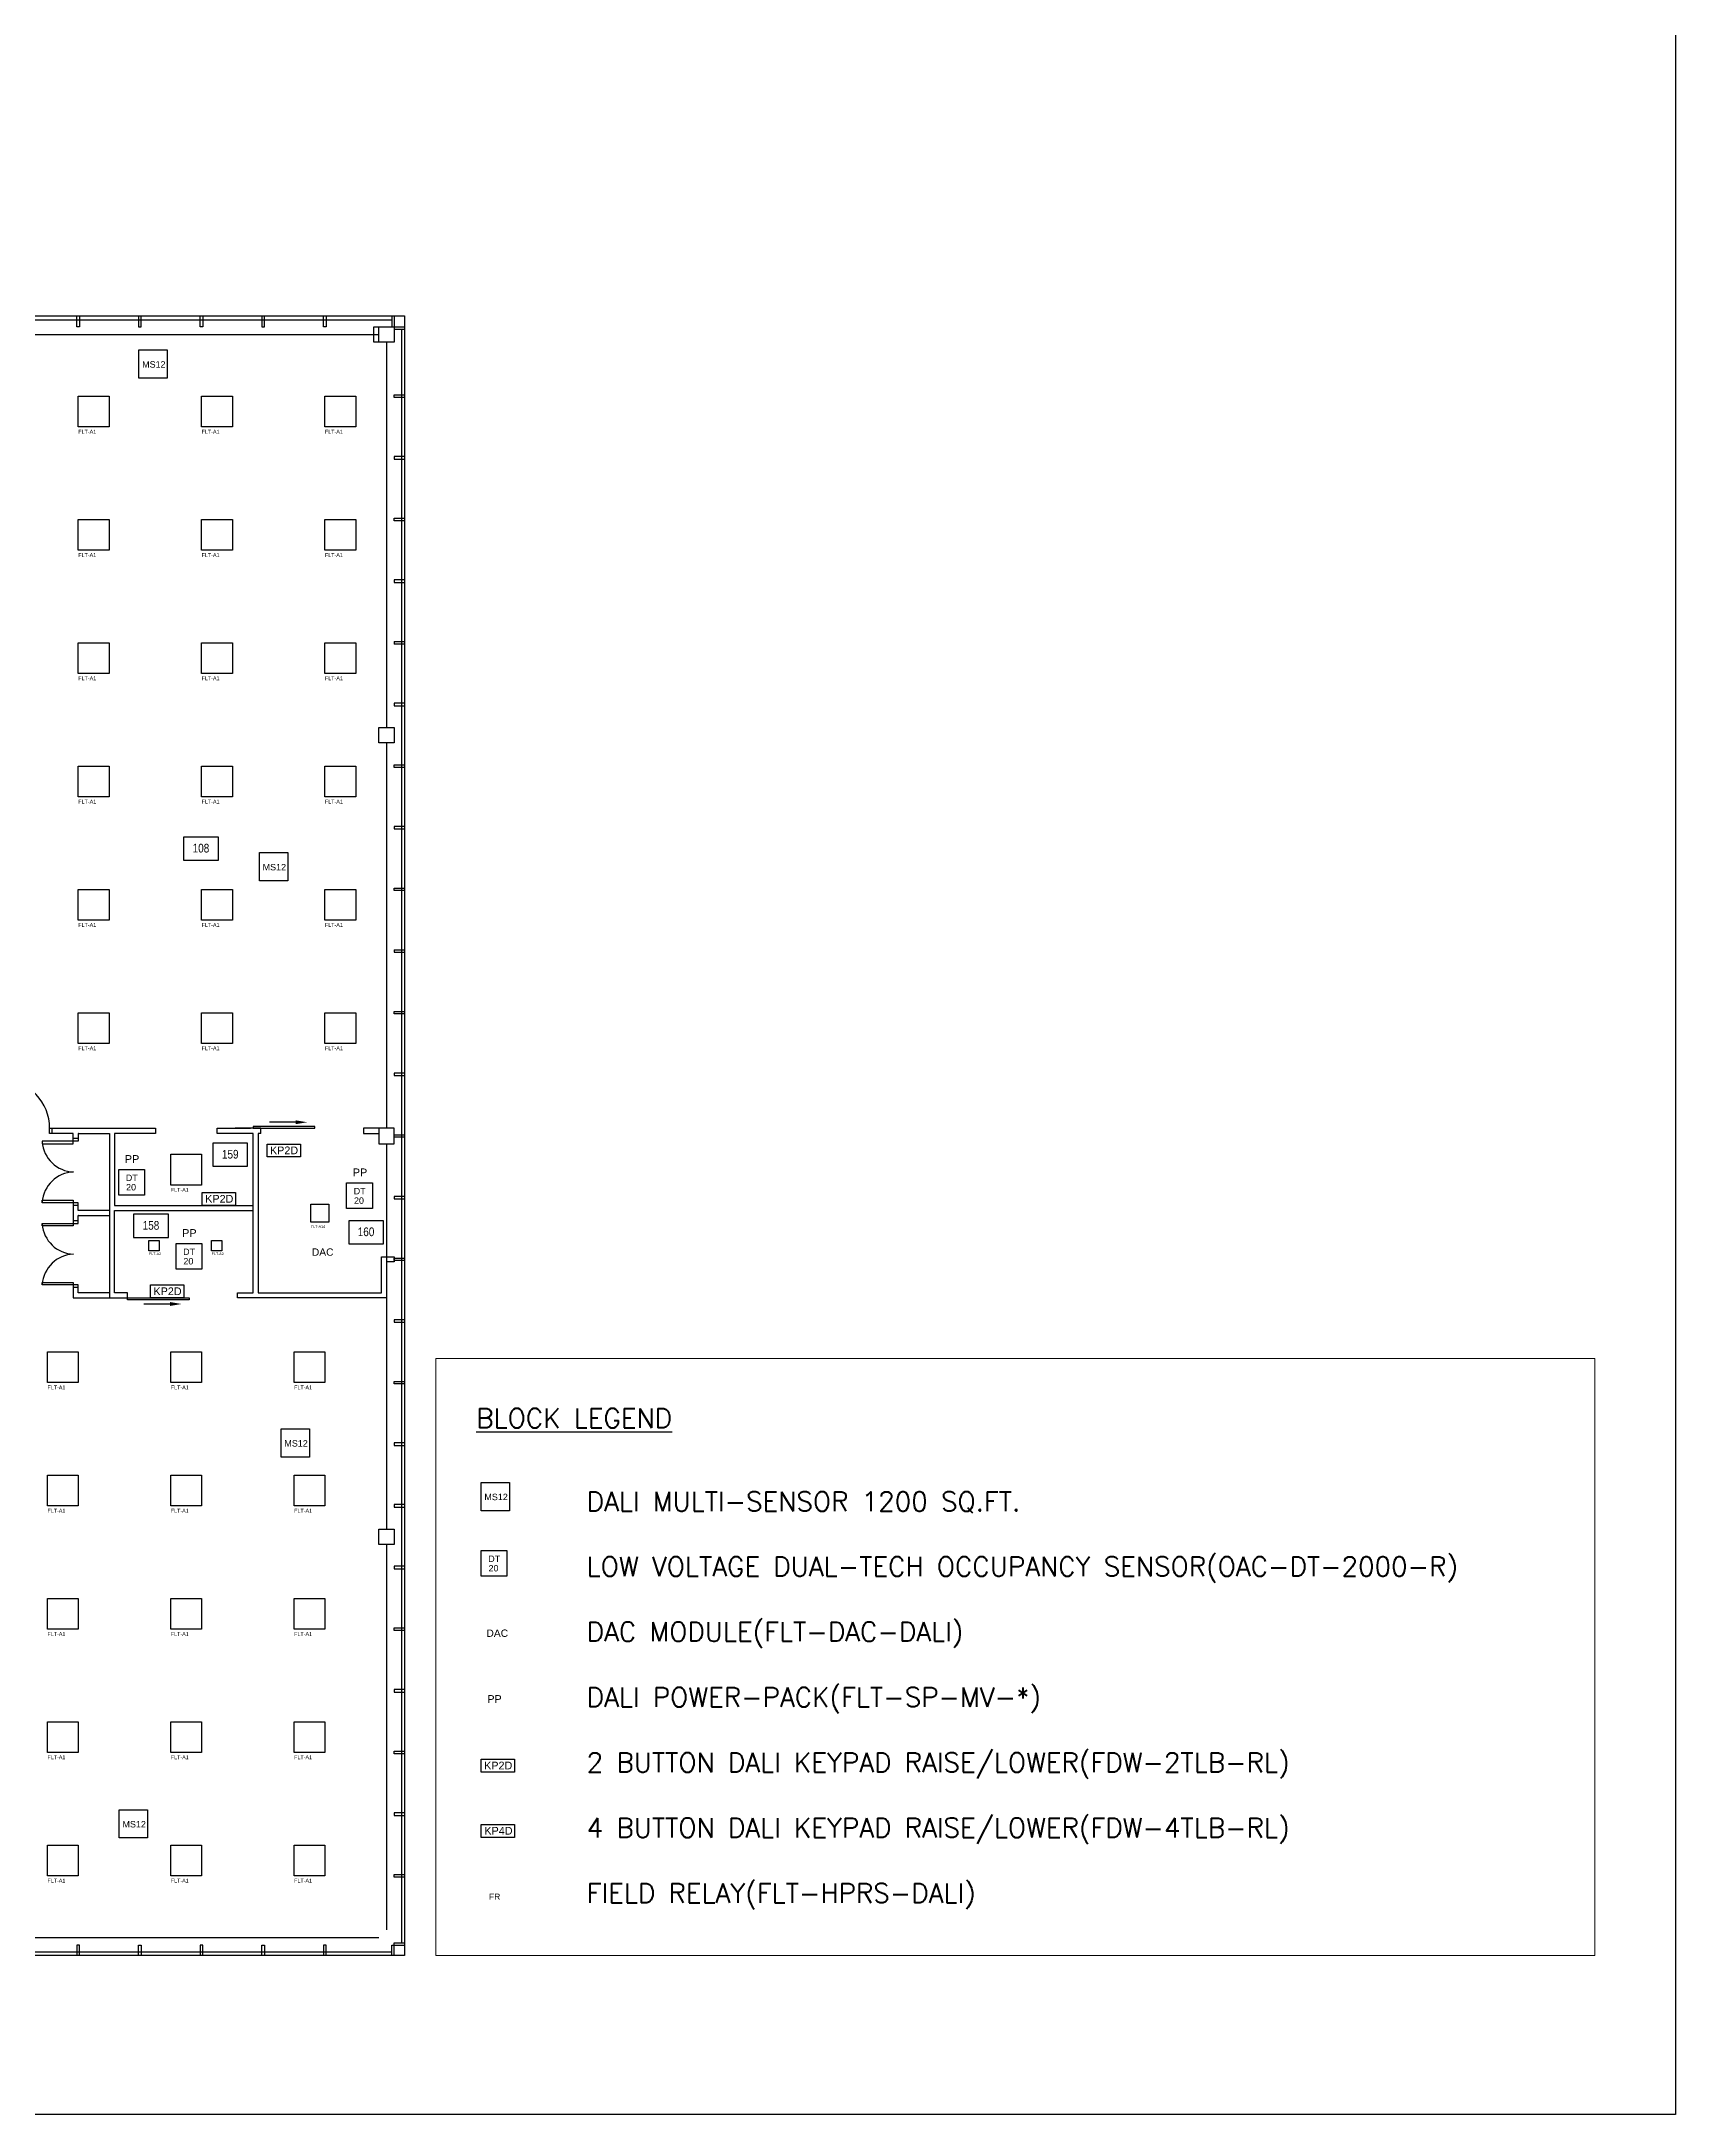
# Model space of a CAD drawing. Header units: inches. Extents: x 0 to 3575, y 0 to 2814.
# Drawn here: x 2304 to 3575, y 0 to 1614 of the extents above; entities that cross this region are included whole.
import ezdxf
from ezdxf import colors
from ezdxf.entities.mleader import LeaderData, LeaderLine
from ezdxf.enums import TextEntityAlignment as Align
from ezdxf.math import Vec2, Vec3

# ---------------------------------------------------------------- set-up
doc = ezdxf.new("R2010")
doc.units = ezdxf.units.IN
doc.header["$MEASUREMENT"] = 0
doc.set_wipeout_variables(frame=1)
doc.layers.get('0').update_dxf_attribs({"color": 255})
for name, color, linetype in [('FLT-Fixtures', 3, 'Continuous'), ('FLT-Peripheral-Devices', 6, 'Continuous'), ('NOTE', 2, 'Continuous')]:
    doc.layers.add(name, color=color, linetype=linetype)
doc.styles.add('RGVTXT', font='simplex.shx', dxfattribs={"height": 9})
doc.styles.get("Standard").update_dxf_attribs({"font": 'arial.ttf'})
doc.styles.add('XR-ARCH-NEW$0$DIMS', font='ARIALN.TTF')
doc.styles.add('XR-ARCH-NEW$0$NOTES-UNIV', font='ARIALN.TTF')

# ---------------------------------------------------------------- blocks, each defined once
blk = doc.blocks.new('XR-ARCH-NEW$0$Room No')
blk.add_lwpolyline([(-0.141, 0), (0.141, 0), (0.141, 0.188), (-0.141, 0.188)], close=True)
at = {"style": 'XR-ARCH-NEW$0$NOTES-UNIV'}
blk.add_attdef('ROOM_NO', text='', height=0.0703, dxfattribs=at).set_placement((0, 0.098), align=Align.MIDDLE_CENTER)
blk = doc.blocks.new('FLT-A1')
at = {"layer": 'FLT-Fixtures'}
blk.add_lwpolyline([(0, 24), (24, 24), (24, 0), (0, 0)], close=True, dxfattribs=at)
blk.add_attdef('FLT-A1', (0, -5.2), '', height=3, dxfattribs=at)
blk = doc.blocks.new('FLT-A2')
at = {"layer": 'FLT-Fixtures'}
blk.add_lwpolyline([(0, 8), (8, 8), (8, 0), (0, 0)], close=True, dxfattribs=at)
blk.add_attdef('FLT-A2', (0.1, -3.4), '', height=2)
blk = doc.blocks.new('FLT-A14-DUMMY')
at = {"layer": 'FLT-Fixtures'}
blk.add_lwpolyline([(0, 14), (14, 14), (14, 0), (0, 0)], close=True, dxfattribs=at)
blk.add_attdef('FLT-A14', (0.2, -4.5), '', height=2, dxfattribs=at)
blk = doc.blocks.new('FLT-MS12')
at = {"layer": 'FLT-Peripheral-Devices'}
blk.add_lwpolyline([(0, 22), (22, 22), (22, 0), (0, 0)], close=True, dxfattribs=at)
at = {"layer": 'FLT-Peripheral-Devices', "insert": (2.5, 13.2), "char_height": 5, "attachment_point": 1}
blk.add_mtext('MS12', dxfattribs=at)
blk = doc.blocks.new('FLT-PP')
blk.add_wipeout([(19, 0), (0, 0), (0, 12.3), (19, 12.3)]).dxf.layer = 'FLT-Peripheral-Devices'
at = {"layer": 'FLT-Peripheral-Devices', "insert": (4.8, 9), "char_height": 6.01, "attachment_point": 1, "bg_fill": 2}
blk.add_mtext('PP', dxfattribs=at)
blk = doc.blocks.new('FLT- OAC-DT-2000')
at = {"layer": 'FLT-Peripheral-Devices', "insert": (-4.5, 6), "char_height": 5, "attachment_point": 1, "bg_fill": 2}
blk.add_mtext('DT', dxfattribs=at)
at = {"layer": 'FLT-Peripheral-Devices', "insert": (-4.3, -1.4), "char_height": 5, "attachment_point": 1, "bg_fill": 2}
blk.add_mtext('20', dxfattribs=at)
at = {"layer": 'FLT-Peripheral-Devices'}
blk.add_lwpolyline([(-10, 10), (10, 10), (10, -10), (-10, -10)], close=True, dxfattribs=at)
blk = doc.blocks.new('FLT-DAC')
blk.add_wipeout([(0, 12.8), (23.3, 12.8), (23.3, 0), (0, 0)]).dxf.layer = 'FLT-Fixtures'
at = {"layer": 'FLT-Fixtures', "insert": (4.1, 9.2), "char_height": 5.72, "attachment_point": 1, "bg_fill": 2}
blk.add_mtext('DAC', dxfattribs=at)
blk = doc.blocks.new('FLT-KP2LD')
at = {"layer": 'FLT-Peripheral-Devices'}
blk.add_lwpolyline([(0, 10), (26, 10), (26, 0), (0, 0)], close=True, dxfattribs=at)
blk.add_text('KP2D', height=6.01, dxfattribs=at).set_placement((2.3, 2.1))
blk = doc.blocks.new('FLT- KP4LD')
at = {"layer": 'FLT-Peripheral-Devices'}
blk.add_lwpolyline([(0, 10), (26, 10), (26, 0), (0, 0)], close=True, dxfattribs=at)
blk.add_text('KP4D', height=6.01, dxfattribs=at).set_placement((2.5, 2.1))
blk = doc.blocks.new('FLT-FR')
blk.add_wipeout([(0, 10), (19, 10), (19, 0), (0, 0)])
at = {"insert": (6.1, 7.1), "char_height": 4.72, "attachment_point": 1, "bg_fill": 2}
blk.add_mtext('FR', dxfattribs=at)

msp = doc.modelspace()

# ---------------------------------------------------------------- linework, layer by layer
for p, q in [((2566.2, 1379.8), (2566.2, 1391.8)), ((2572.2, 1379.8), (2572.2, 1079.8)), ((2578.2, 1146.8), (2586.2, 1146.8)), ((2578.2, 1146.8), (2578.2, 1144.8)), ((2586.2, 1144.8), (2578.2, 1144.8)), ((2572.2, 1067.8), (2572.2, 767.8)), ((2578.2, 906.8), (2586.2, 906.8)), ((2578.2, 906.8), (2578.2, 904.8)), ((2578.2, 904.8), (2586.2, 904.8)), ((2474.2, 763.8), (2474.2, 767.8)), ((2566.2, 767.8), (2554.2, 767.8)), ((2578.2, 762.8), (2586.2, 762.8)), ((2586.2, 760.8), (2578.2, 760.8)), ((2572.2, 755.8), (2572.2, 455.8)), ((2572.2, 443.8), (2572.2, 143.8)), ((2266.2, 137.8), (2566.2, 137.8))]:
    msp.add_line(p, q)
for points in [[(1581.7, 1585.8, -0.155223), (1649.6, 1400.2), (2586.2, 1400.2), (2586.2, 123.8), (926.2, 123.8), (926.2, 461.8), (946.5, 461.8), (946.5, 420.8), (948.5, 420.8), (948.5, 456.8), (944.5, 456.8)], [(2304.2, 757.2, 0.383243), (2328.4, 733.8, 0.383243), (2304.2, 710.3)], [(2304.2, 693.2, 0.383243), (2328.4, 669.8, 0.383243), (2304.2, 646.3)]]:
    msp.add_lwpolyline(points, format="xyb")
for points in [[(1661.2, 1397.3), (2576.2, 1397.3)], [(2333.2, 1399.8), (2333.2, 1391.8), (2331.2, 1391.8), (2331.2, 1399.8)], [(2379.2, 1399.8), (2379.2, 1391.8), (2381.2, 1391.8), (2381.2, 1399.8)], [(2429.2, 1399.8), (2429.2, 1391.8), (2427.2, 1391.8), (2427.2, 1399.8)], [(2475.2, 1399.8), (2475.2, 1391.8), (2477.2, 1391.8), (2477.2, 1399.8)], [(2525.2, 1399.8), (2525.2, 1391.8), (2523.2, 1391.8), (2523.2, 1399.8)], [(2578.2, 1379.8), (2562.2, 1379.8), (2562.2, 1391.8), (2566.2, 1391.8), (2578.2, 1391.8), (2578.2, 1379.8)], [(2576.2, 1399.8), (2576.2, 1391.8), (2586.2, 1391.8)], [(2578.2, 1399.8), (2578.2, 1389.8), (2586.2, 1389.8)], [(2583.7, 1389.8), (2583.7, 133.8)], [(2266.2, 1385.8), (2566.2, 1385.8)], [(2586.2, 1336.8), (2578.2, 1336.8), (2578.2, 1338.8), (2586.2, 1338.8)], [(2586.2, 1290.8), (2578.2, 1290.8), (2578.2, 1288.8), (2586.2, 1288.8)], [(2586.2, 1240.8), (2578.2, 1240.8), (2578.2, 1242.8), (2586.2, 1242.8)], [(2586.2, 1194.8), (2578.2, 1194.8), (2578.2, 1192.8), (2586.2, 1192.8)], [(2586.2, 1098.8), (2578.2, 1098.8), (2578.2, 1096.8), (2586.2, 1096.8)], [(2586.2, 1048.8), (2578.2, 1048.8), (2578.2, 1050.8), (2586.2, 1050.8)], [(2586.2, 1002.8), (2578.2, 1002.8), (2578.2, 1000.8), (2586.2, 1000.8)], [(2586.2, 952.8), (2578.2, 952.8), (2578.2, 954.8), (2586.2, 954.8)], [(2586.2, 856.8), (2578.2, 856.8), (2578.2, 858.8), (2586.2, 858.8)], [(2586.2, 810.8), (2578.2, 810.8), (2578.2, 808.8), (2586.2, 808.8)], [(2332.4, 763.8), (2332.2, 763.8), (2332.2, 757.8), (2304.2, 757.8), (2304.2, 755.8), (2328.2, 755.8), (2328.2, 763.8), (2309.9, 763.8), (2309.9, 767.8), (2311.7, 767.8), (2311.7, 763.8)], [(2311.7, 767.8), (2346.2, 767.8), (2392.4, 767.8), (2392.4, 763.8), (2360.4, 763.8), (2360.4, 707.8), (2468.2, 707.8)], [(2332.2, 759.8), (2328.2, 759.8)], [(2332.2, 763.8), (2356.4, 763.8), (2356.4, 635.8), (2418.4, 635.8), (2418.4, 634.3), (2370.4, 634.3), (2370.4, 639.8), (2360.4, 639.8), (2360.4, 703.8), (2468.2, 703.8)], [(2474.2, 763.8), (2472.2, 763.8), (2472.2, 639.8), (2568.2, 639.8), (2568.2, 667.8), (2578.2, 667.8), (2578.2, 663.8), (2572.2, 663.8), (2572.2, 635.8), (2456.2, 635.8), (2456.2, 639.8), (2468.2, 639.8), (2468.2, 763.8), (2440.4, 763.8), (2440.4, 767.8), (2466.2, 767.8)], [(2474.2, 767.8), (2454.2, 767.8)], [(2516.2, 767.8), (2516.2, 769.3), (2468.2, 769.3), (2468.2, 767.8), (2516.2, 767.8)], [(2554.2, 767.8), (2554.2, 763.8), (2566.2, 763.8)], [(2356.2, 703.8), (2332.2, 703.8), (2332.2, 709.8), (2304.2, 709.8), (2304.2, 711.8), (2328.2, 711.8), (2328.2, 691.8), (2304.2, 691.8), (2304.2, 693.8), (2332.2, 693.8), (2332.2, 699.8)], [(2586.2, 714.8), (2578.2, 714.8), (2578.2, 712.8), (2586.2, 712.8)], [(2332.2, 707.8), (2328.2, 707.8)], [(2332.2, 695.8), (2328.2, 695.8)], [(2332.4, 699.8), (2332.2, 699.8), (2356.2, 699.8)], [(2586.2, 664.8), (2578.2, 664.8), (2578.2, 666.8), (2586.2, 666.8)], [(2356.2, 639.8), (2332.2, 639.8), (2332.2, 645.8), (2304.2, 645.8), (2304.2, 647.8), (2328.2, 647.8), (2328.2, 635.8), (2356.2, 635.8)], [(2332.2, 643.8), (2328.2, 643.8)], [(2586.2, 618.8), (2578.2, 618.8), (2578.2, 616.8), (2586.2, 616.8)], [(2586.2, 568.8), (2578.2, 568.8), (2578.2, 570.8), (2586.2, 570.8)], [(2586.2, 522.8), (2578.2, 522.8), (2578.2, 520.8), (2586.2, 520.8)], [(2586.2, 474.8), (2578.2, 474.8), (2578.2, 472.8), (2586.2, 472.8)], [(2576.2, 126.3), (929.6, 126.3), (929.6, 459), (946.5, 459)], [(2586.2, 426.8), (2578.2, 426.8), (2578.2, 424.8), (2586.2, 424.8)], [(2586.2, 376.8), (2578.2, 376.8), (2578.2, 378.8), (2586.2, 378.8)], [(2586.2, 330.8), (2578.2, 330.8), (2578.2, 328.8), (2586.2, 328.8)], [(2586.2, 280.8), (2578.2, 280.8), (2578.2, 282.8), (2586.2, 282.8)], [(2586.2, 234.8), (2578.2, 234.8), (2578.2, 232.8), (2586.2, 232.8)], [(2586.2, 184.8), (2578.2, 184.8), (2578.2, 186.8), (2586.2, 186.8)], [(2333.2, 123.8), (2333.2, 131.8), (2331.2, 131.8), (2331.2, 123.8)], [(2379.2, 123.8), (2379.2, 131.8), (2381.2, 131.8), (2381.2, 123.8)], [(2429.2, 123.8), (2429.2, 131.8), (2427.2, 131.8), (2427.2, 123.8)], [(2475.2, 123.8), (2475.2, 131.8), (2477.2, 131.8), (2477.2, 123.8)], [(2525.2, 123.8), (2525.2, 131.8), (2523.2, 131.8), (2523.2, 123.8)], [(2576.2, 123.8), (2576.2, 131.8), (2586.2, 131.8)], [(2578.2, 123.8), (2578.2, 133.8), (2586.2, 133.8)]]:
    msp.add_lwpolyline(points)
for points in [[(2578.2, 1079.8), (2578.2, 1067.8), (2566.2, 1067.8), (2566.2, 1079.8)], [(2578.2, 767.8), (2566.2, 767.8), (2566.2, 755.8), (2578.2, 755.8)], [(2578.2, 443.8), (2566.2, 443.8), (2566.2, 455.8), (2578.2, 455.8)]]:
    msp.add_lwpolyline(points, close=True)
msp.add_arc((2271.9, 767.8), 38, 0, 87.146)

# ---------------------------------------------------------------- block references
at = {"xscale": 96, "yscale": 96, "zscale": 96}
for p, values in [((2427.7, 976.5), {'ROOM_NO': '108'}), ((2450.5, 738.2), {'ROOM_NO': '159'}), ((2388.8, 682.8), {'ROOM_NO': '158'}), ((2556.2, 677.8), {'ROOM_NO': '160'})]:
    msp.add_blockref('XR-ARCH-NEW$0$Room No', p, dxfattribs=at).add_auto_attribs(values)
at = {"layer": 'FLT-Fixtures'}
for name, p, values in [('FLT-A1', (2332.2, 1313.8), {'FLT-A1': 'FLT-A1'}), ('FLT-A1', (2428.2, 1313.8), {'FLT-A1': 'FLT-A1'}), ('FLT-A1', (2524.2, 1313.8), {'FLT-A1': 'FLT-A1'}), ('FLT-A1', (2332.2, 1217.8), {'FLT-A1': 'FLT-A1'}), ('FLT-A1', (2428.2, 1217.8), {'FLT-A1': 'FLT-A1'}), ('FLT-A1', (2524.2, 1217.8), {'FLT-A1': 'FLT-A1'}), ('FLT-A1', (2332.2, 1121.8), {'FLT-A1': 'FLT-A1'}), ('FLT-A1', (2428.2, 1121.8), {'FLT-A1': 'FLT-A1'}), ('FLT-A1', (2524.2, 1121.8), {'FLT-A1': 'FLT-A1'}), ('FLT-A1', (2332.2, 1025.8), {'FLT-A1': 'FLT-A1'}), ('FLT-A1', (2428.2, 1025.8), {'FLT-A1': 'FLT-A1'}), ('FLT-A1', (2524.2, 1025.8), {'FLT-A1': 'FLT-A1'}), ('FLT-A1', (2332.2, 929.8), {'FLT-A1': 'FLT-A1'}), ('FLT-A1', (2428.2, 929.8), {'FLT-A1': 'FLT-A1'}), ('FLT-A1', (2524.2, 929.8), {'FLT-A1': 'FLT-A1'}), ('FLT-A1', (2332.2, 833.8), {'FLT-A1': 'FLT-A1'}), ('FLT-A1', (2428.2, 833.8), {'FLT-A1': 'FLT-A1'}), ('FLT-A1', (2524.2, 833.8), {'FLT-A1': 'FLT-A1'}), ('FLT-A1', (2404.2, 723.6), {'FLT-A1': 'FLT-A1'}), ('FLT-A14-DUMMY', (2513.2, 694.8), {'FLT-A14': 'FLT-A14'}), ('FLT-A2', (2387.2, 672.5), {'FLT-A2': 'FLT-A2'}), ('FLT-A2', (2436, 672.5), {'FLT-A2': 'FLT-A2'}), ('FLT-A1', (2308.2, 569.8), {'FLT-A1': 'FLT-A1'}), ('FLT-A1', (2404.2, 569.8), {'FLT-A1': 'FLT-A1'}), ('FLT-A1', (2500.2, 569.8), {'FLT-A1': 'FLT-A1'}), ('FLT-A1', (2308.2, 473.8), {'FLT-A1': 'FLT-A1'}), ('FLT-A1', (2404.2, 473.8), {'FLT-A1': 'FLT-A1'}), ('FLT-A1', (2500.2, 473.8), {'FLT-A1': 'FLT-A1'}), ('FLT-A1', (2308.2, 377.8), {'FLT-A1': 'FLT-A1'}), ('FLT-A1', (2404.2, 377.8), {'FLT-A1': 'FLT-A1'}), ('FLT-A1', (2500.2, 377.8), {'FLT-A1': 'FLT-A1'}), ('FLT-A1', (2308.2, 281.8), {'FLT-A1': 'FLT-A1'}), ('FLT-A1', (2404.2, 281.8), {'FLT-A1': 'FLT-A1'}), ('FLT-A1', (2500.2, 281.8), {'FLT-A1': 'FLT-A1'}), ('FLT-A1', (2308.2, 185.8), {'FLT-A1': 'FLT-A1'}), ('FLT-A1', (2404.2, 185.8), {'FLT-A1': 'FLT-A1'}), ('FLT-A1', (2500.2, 185.8), {'FLT-A1': 'FLT-A1'})]:
    msp.add_blockref(name, p, dxfattribs=at).add_auto_attribs(values)
at = {"layer": 'FLT-Peripheral-Devices'}
for name, p in [('FLT-MS12', (2379.4, 1351.8)), ('FLT-MS12', (2473.2, 960.4)), ('FLT-KP2LD', (2479.1, 745.5)), ('FLT-KP2LD', (2428.7, 707.8)), ('FLT-KP2LD', (2388.4, 635.8)), ('FLT-MS12', (2490.1, 511.8)), ('FLT-MS12', (2645.8, 470.1)), ('FLT-KP2LD', (2645.8, 266.6)), ('FLT-MS12', (2364.1, 215.3)), ('FLT- KP4LD', (2645.8, 215.8))]:
    msp.add_blockref(name, p, dxfattribs=at)

# ---------------------------------------------------------------- texts
at = {"layer": 'NOTE', "color": 2, "style": 'RGVTXT'}
for s, p in [('DALI MULTI-SENSOR 1200 SQ.FT.', (2727.9, 469.8)), ('LOW VOLTAGE DUAL-TECH OCCUPANCY SENSOR(OAC-DT-2000-R)', (2727.9, 419.2)), ('DAC MODULE(FLT-DAC-DALI)', (2727.9, 368.4)), ('DALI POWER-PACK(FLT-SP-MV-*)', (2727.9, 317.5)), ('2 BUTTON DALI KEYPAD RAISE/LOWER(FDW-2TLB-RL)', (2727.9, 266.6)), ('4 BUTTON DALI KEYPAD RAISE/LOWER(FDW-4TLB-RL)', (2727.9, 215.8)), ('FIELD RELAY(FLT-HPRS-DALI)', (2727.9, 164.9))]:
    msp.add_text(s, height=15, dxfattribs=at).set_placement(p)
at = {"layer": 'NOTE', "color": 2, "insert": (2642, 549.6), "char_height": 15, "width": 203.985, "attachment_point": 1, "style": 'RGVTXT'}
msp.add_mtext('{\\LBLOCK LEGEND}', dxfattribs=at)

# ---------------------------------------------------------------- leaders
ml = msp.add_multileader_mtext('Standard')
ml.set_content('', color=256, style='XR-ARCH-NEW$0$DIMS')
ml.set_leader_properties(color=256, linetype='ByLayer', lineweight=-1)
ml.build(insert=Vec2(0, 0))
ml.multileader.update_dxf_attribs({"text_left_attachment_type": 2, "text_right_attachment_type": 2, "dogleg_length": 0.0938, "arrow_head_size": 9, "scale": 96})
ctx = ml.context
ctx.base_point, ctx.scale, ctx.char_height, ctx.arrow_head_size, ctx.landing_gap_size, ctx.plane_origin = Vec3(2463.7, 772.5), 96, 6.75, 9, 8.64, Vec3(2510.5, 772.5)
ctx.left_attachment, ctx.right_attachment, ctx.text_align_type = 2, 2, 2
notes = []
notes.append((ctx, [(0, (1, 1, 0), (2490, 772.5), (-1, 0), 9, [(0, [(2510.5, 772.5)], 0, [])])]))
ctx.mtext.insert, ctx.mtext.rotation, ctx.mtext.alignment, ctx.mtext.flow_direction = Vec3(2472.4, 775.9), 6.283185, 3, 5
ml = msp.add_multileader_mtext('Standard')
ml.set_content('', color=256, style='XR-ARCH-NEW$0$DIMS')
ml.set_leader_properties(color=256, linetype='ByLayer', lineweight=-1)
ml.build(insert=Vec2(0, 0))
ml.multileader.update_dxf_attribs({"text_left_attachment_type": 2, "text_right_attachment_type": 2, "dogleg_length": 0.0938, "arrow_head_size": 9, "scale": 96})
ctx = ml.context
ctx.base_point, ctx.scale, ctx.char_height, ctx.arrow_head_size, ctx.landing_gap_size, ctx.plane_origin = Vec3(2366, 631), 96, 6.75, 9, 8.64, Vec3(2412.7, 631)
ctx.left_attachment, ctx.right_attachment, ctx.text_align_type = 2, 2, 2
notes.append((ctx, [(0, (1, 1, 0), (2392.3, 631), (-1, 0), 9, [(0, [(2412.7, 631)], 0, [])])]))
ctx.mtext.insert, ctx.mtext.rotation, ctx.mtext.alignment, ctx.mtext.flow_direction = Vec3(2374.6, 634.4), 6.283185, 3, 5
for ctx, leaders in notes:
    for number, flags, end, landing, length, lines in leaders:
        leader = LeaderData()
        leader.index, (leader.has_last_leader_line, leader.has_dogleg_vector, leader.attachment_direction) = number, flags
        leader.last_leader_point, leader.dogleg_vector, leader.dogleg_length = Vec3(end), Vec3(landing), length
        for number, points, colour, breaks in lines:
            line = LeaderLine()
            line.index, line.vertices, line.color, line.breaks = number, Vec3.list(points), colors.encode_raw_color(colour), breaks
            leader.lines.append(line)
        ctx.leaders.append(leader)

# ---------------------------------------------------------------- next in the draw order: block references
at = {"layer": 'FLT-Fixtures'}
msp.add_blockref('FLT-DAC', (2509.9, 665.1), dxfattribs=at)
at = {"layer": 'FLT-Peripheral-Devices'}
for p in [(2363.7, 737.9), (2541.1, 727.5), (2408.3, 680.3)]:
    msp.add_blockref('FLT-PP', p, dxfattribs=at)

# ---------------------------------------------------------------- next in the draw order: block references
for p in [(2373.7, 725.8), (2551.1, 715.4), (2418.3, 668.2)]:
    msp.add_blockref('FLT- OAC-DT-2000', p, dxfattribs=at)

# ---------------------------------------------------------------- next in the draw order: linework, layer by layer
msp.add_lwpolyline([(0, 2813.6), (3575.4, 2813.6), (3575.4, 0), (0, 0)], close=True)

# ---------------------------------------------------------------- next in the draw order: block references
at = {"layer": 'FLT-Fixtures'}
for name, p in [('FLT-DAC', (2645.8, 368.4)), ('FLT-FR', (2645.8, 164.9))]:
    msp.add_blockref(name, p, dxfattribs=at)
at = {"layer": 'FLT-Peripheral-Devices'}
for name, p in [('FLT- OAC-DT-2000', (2655.8, 429.2)), ('FLT-PP', (2645.8, 317.5))]:
    msp.add_blockref(name, p, dxfattribs=at)

# ---------------------------------------------------------------- next in the draw order: linework, layer by layer
at = {"layer": 'NOTE', "color": 2, "lineweight": 5}
msp.add_lwpolyline([(2610.4, 588.6), (3512.6, 588.6), (3512.6, 123.8), (2610.4, 123.8)], close=True, dxfattribs=at)

doc.saveas('drawing.dxf')
